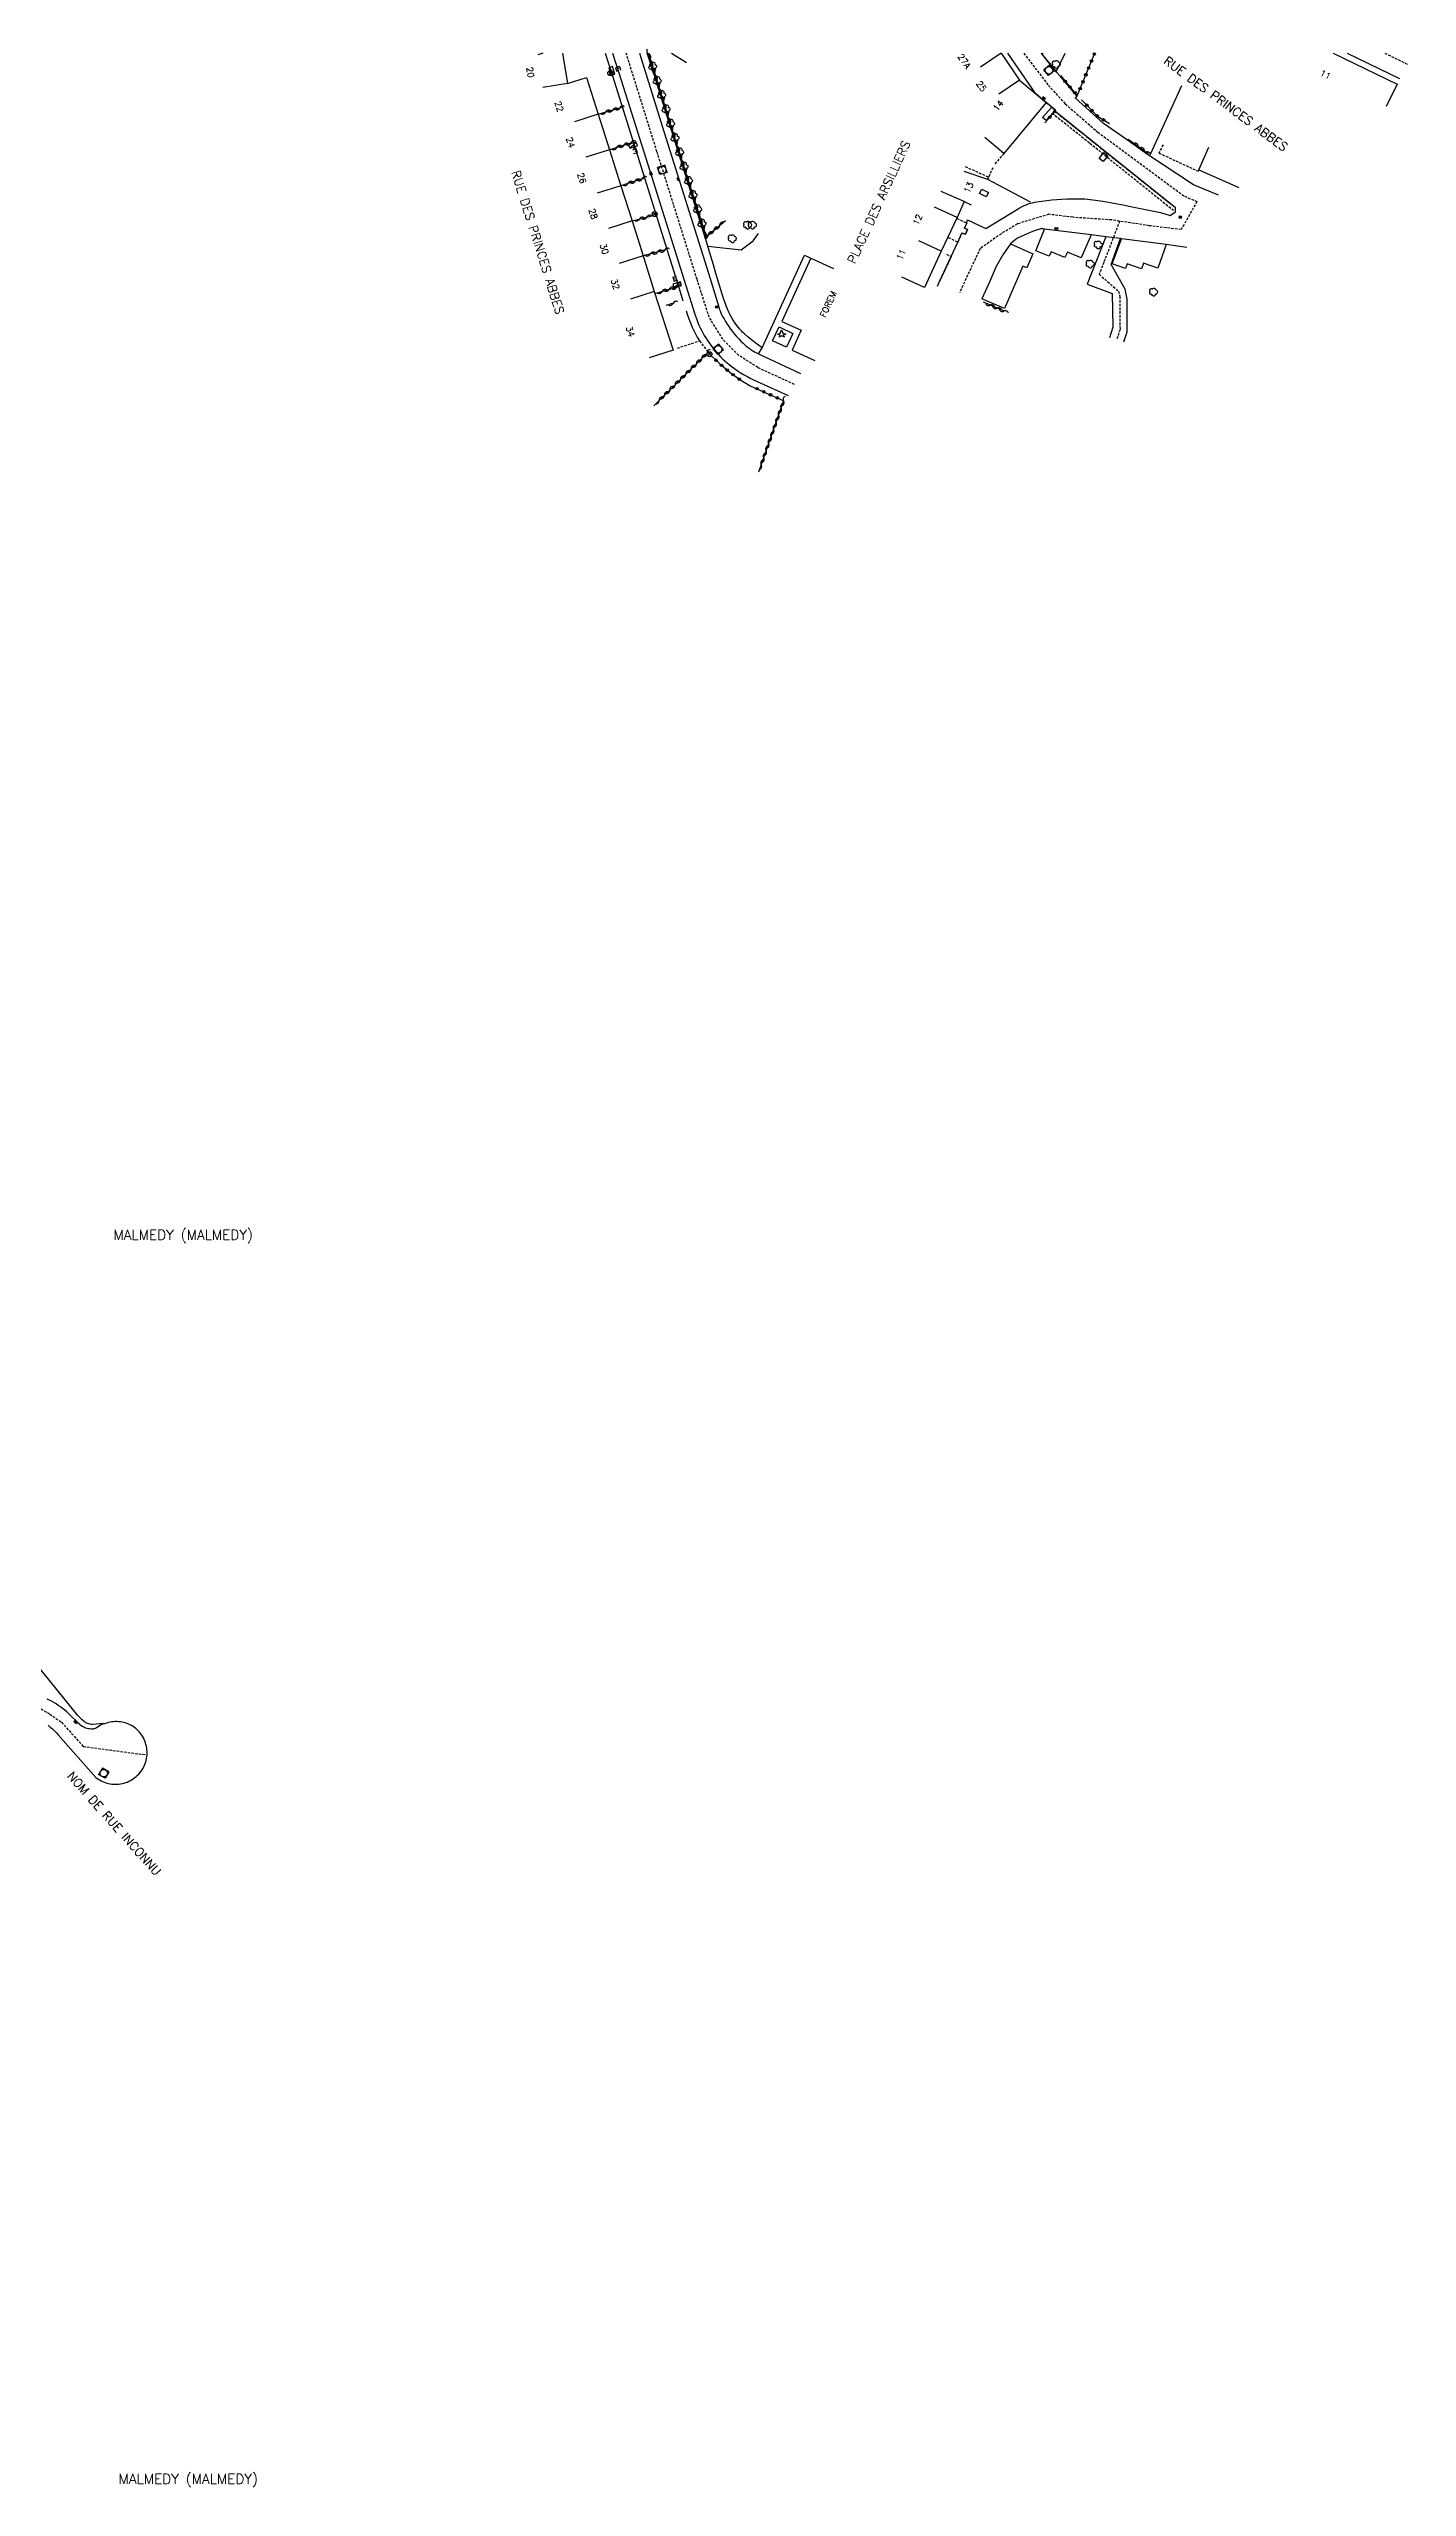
# Model space of a CAD drawing. Header units: millimetres. Extents: x 267000 to 267771, y 124261 to 125001.
# Drawn here: x 267498.8 to 267771, y 124512.2 to 125000.9 of the extents above; entities that cross this region are included whole.
import ezdxf
from ezdxf.enums import TextEntityAlignment as Align

# ---------------------------------------------------------------- set-up
doc = ezdxf.new("R2010")
doc.units = ezdxf.units.MM
doc.linetypes.add('DASHED', pattern=[0.75, 0.5, -0.25])
doc.layers.get('0').update_dxf_attribs({"linetype": 'CONTINUOUS'})
for name, color, linetype in [('W0001', 6, 'DASHED'), ('W0006', 2, 'CONTINUOUS'), ('W0008', 7, 'CONTINUOUS'), ('W0014', 7, 'CONTINUOUS'), ('W0017', 7, 'CONTINUOUS'), ('W0060', 7, 'DASHED'), ('W0061', 7, 'CONTINUOUS'), ('W0100', 7, 'CONTINUOUS'), ('W0103', 1, 'CONTINUOUS'), ('W0105', 7, 'CONTINUOUS'), ('W0112', 1, 'DASHED'), ('W0300', 7, 'CONTINUOUS'), ('W0302', 3, 'CONTINUOUS'), ('W0303', 7, 'CONTINUOUS'), ('W0310', 3, 'CONTINUOUS'), ('W0322', 7, 'CONTINUOUS'), ('W0400', 7, 'CONTINUOUS'), ('W0420', 7, 'CONTINUOUS'), ('W0430', 7, 'CONTINUOUS'), ('W0469', 7, 'CONTINUOUS'), ('W0856', 7, 'CONTINUOUS'), ('W0980', 7, 'CONTINUOUS'), ('W0984', 7, 'CONTINUOUS'), ('W0989', 7, 'CONTINUOUS'), ('W0991', 7, 'CONTINUOUS'), ('W1102', 7, 'CONTINUOUS'), ('W1336', 3, 'CONTINUOUS'), ('W1337', 1, 'CONTINUOUS'), ('W1338', 7, 'CONTINUOUS'), ('W1471', 7, 'CONTINUOUS')]:
    doc.layers.add(name, color=color, linetype=linetype)
doc.styles.get("Standard").update_dxf_attribs({"font": 'romans.shx', "width": 0.85})

# ---------------------------------------------------------------- blocks, each defined once
blk = doc.blocks.new('T420')
for p, q in [((0.75, 0.75), (-0.75, 0.75)), ((-0.75, 0.75), (-0.75, -0.75)), ((0.75, 0.75), (0.75, -0.75)), ((0.75, -0.75), (-0.75, -0.75))]:
    blk.add_line(p, q)
blk.add_ellipse((0, 0), major_axis=(-0.53, 0.53), ratio=1, start_param=3.926991, end_param=10.210176)
blk = doc.blocks.new('T400')
for p, q in [((-0.15, 0.3), (0.15, 0.3)), ((-0.15, -0.25), (-0.15, 0.3)), ((-0.15, 0.15), (0.15, 0.15)), ((-0.15, 0), (0.15, 0)), ((0.15, 0.3), (0.15, -0.25)), ((-0.15, -0.15), (0.15, -0.15)), ((-0.15, -0.25), (-0.15, -0.3)), ((-0.15, -0.3), (0.15, -0.3)), ((0.15, -0.3), (0.15, -0.25))]:
    blk.add_line(p, q)
blk = doc.blocks.new('T300')
for p, q in [((-0.8, 0.51), (-0.86, 0.34)), ((-0.86, 0.34), (-0.86, 0.17)), ((-0.86, 0.17), (-0.74, 0.06)), ((-0.69, 0.63), (-0.8, 0.51)), ((-0.8, -0.06), (-0.74, 0.06)), ((-0.74, 0.06), (-0.69, 0.11)), ((-0.57, 0.69), (-0.69, 0.63)), ((-0.46, 0.69), (-0.57, 0.69)), ((-0.29, 0.63), (-0.46, 0.69)), ((-0.29, 0.63), (-0.17, 0.74)), ((-0.23, 0.57), (-0.29, 0.63)), ((-0.17, 0.74), (-0.06, 0.8)), ((-0.06, 0.8), (0.06, 0.8)), ((0.06, 0.8), (0.23, 0.74)), ((0.23, 0.74), (0.34, 0.63)), ((0.34, 0.63), (0.4, 0.51)), ((0.46, 0.46), (0.34, 0.46)), ((0.4, 0.51), (0.4, 0.46)), ((0.57, 0.4), (0.46, 0.46)), ((0.57, 0.4), (0.69, 0.29)), ((0.69, 0.29), (0.74, 0.17)), ((0.74, 0.06), (0.69, -0.17)), ((0.74, 0.17), (0.74, 0.06)), ((-0.8, -0.17), (-0.8, -0.06)), ((-0.8, -0.23), (-0.8, -0.17)), ((-0.74, -0.34), (-0.8, -0.23)), ((-0.69, -0.4), (-0.74, -0.34)), ((-0.51, -0.46), (-0.69, -0.4)), ((-0.4, -0.46), (-0.51, -0.46)), ((-0.4, -0.46), (-0.34, -0.46)), ((-0.34, -0.46), (-0.34, -0.4)), ((-0.34, -0.51), (-0.34, -0.46)), ((-0.29, -0.63), (-0.34, -0.51)), ((-0.17, -0.74), (-0.29, -0.63)), ((-0.06, -0.8), (-0.17, -0.74)), ((0.06, -0.8), (-0.06, -0.8)), ((0.17, -0.74), (0.06, -0.8)), ((0.23, -0.69), (0.17, -0.74)), ((0.29, -0.46), (0.23, -0.46)), ((0.29, -0.63), (0.23, -0.69)), ((0.46, -0.4), (0.29, -0.46)), ((0.34, -0.51), (0.29, -0.63)), ((0.34, -0.51), (0.34, -0.46)), ((0.57, -0.34), (0.46, -0.4)), ((0.63, -0.29), (0.57, -0.34)), ((0.69, -0.17), (0.63, -0.29))]:
    blk.add_line(p, q)
blk = doc.blocks.new('T856')
for p, q in [((-0.125, 0), (0.125, 0)), ((0, 0.125), (0, -0.125))]:
    blk.add_line(p, q)
blk.add_ellipse((0, 0), major_axis=(-0.177, 0.177), ratio=1, start_param=3.9269908, end_param=10.2101761)
blk = doc.blocks.new('T1471')
at = {"color": 0, "linetype": 'Continuous', "flags": 128}
blk.add_lwpolyline([(-0.75, -0.5), (-0.75, 0.5), (0.75, 0.5), (0.75, -0.5), (-0.75, -0.5)], dxfattribs=at)
blk = doc.blocks.new('T469')
at = {"color": 0, "linetype": 'Continuous', "flags": 128}
for points in [[(-0.35, 0.35), (0.35, -0.35)], [(-0.35, -0.35), (0.35, 0.35)]]:
    blk.add_lwpolyline(points, dxfattribs=at)
at = {"color": 0, "linetype": 'Continuous'}
blk.add_circle((0, 0), 0.5, dxfattribs=at)
blk = doc.blocks.new('t430')
at = {"flags": 128}
for points in [[(0.8, 0.8), (-0.8, 0.8)], [(-0.8, 0.8), (-0.8, 0)], [(0.8, 0.8), (-0.8, 0)], [(-0.8, 0), (0.8, 0)], [(-0.4, 2.1), (0.4, 2.1)], [(-0.4, 2.1), (-0.4, 1.3)], [(-0.4, 1.7), (0, 1.7)], [(-0.4, 1.3), (0.4, 1.3)], [(0.8, 0), (0.8, 0.8)]]:
    blk.add_lwpolyline(points, dxfattribs=at)
blk = doc.blocks.new('T303')
for p, q in [((-0.77, 0), (-0.28, 0.21)), ((-0.28, -0.21), (-0.77, 0)), ((-0.28, 0.21), (0, 0.83)), ((0, 0.83), (0.28, 0.21)), ((0.28, 0.21), (0.83, 0)), ((0.83, 0), (0.28, -0.21)), ((-0.49, -0.63), (-0.28, -0.21)), ((0, -0.35), (-0.49, -0.63)), ((0.56, -0.63), (0, -0.35)), ((0.28, -0.21), (0.56, -0.63))]:
    blk.add_line(p, q)
blk = doc.blocks.new('t302o')
for p, q in [((-0.8, 0.51), (-0.86, 0.34)), ((-0.86, 0.34), (-0.86, 0.17)), ((-0.86, 0.17), (-0.74, 0.06)), ((-0.69, 0.63), (-0.8, 0.51)), ((-0.8, -0.06), (-0.74, 0.06)), ((-0.74, 0.06), (-0.69, 0.11)), ((-0.57, 0.69), (-0.69, 0.63)), ((-0.46, 0.69), (-0.57, 0.69)), ((-0.29, 0.63), (-0.46, 0.69)), ((-0.29, 0.63), (-0.17, 0.74)), ((-0.23, 0.57), (-0.29, 0.63)), ((-0.17, 0.74), (-0.06, 0.8)), ((-0.06, 0.8), (0.06, 0.8)), ((0.06, 0.8), (0.23, 0.74)), ((0.23, 0.74), (0.34, 0.63)), ((0.34, 0.63), (0.4, 0.51)), ((0.46, 0.46), (0.34, 0.46)), ((0.4, 0.51), (0.4, 0.46)), ((0.57, 0.4), (0.46, 0.46)), ((0.57, 0.4), (0.69, 0.29)), ((0.69, 0.29), (0.74, 0.17)), ((0.74, 0.06), (0.69, -0.17)), ((0.74, 0.17), (0.74, 0.06)), ((-0.8, -0.17), (-0.8, -0.06)), ((-0.8, -0.23), (-0.8, -0.17)), ((-0.74, -0.34), (-0.8, -0.23)), ((-0.69, -0.4), (-0.74, -0.34)), ((-0.51, -0.46), (-0.69, -0.4)), ((-0.4, -0.46), (-0.51, -0.46)), ((-0.4, -0.46), (-0.34, -0.46)), ((-0.34, -0.46), (-0.34, -0.4)), ((-0.34, -0.51), (-0.34, -0.46)), ((-0.29, -0.63), (-0.34, -0.51)), ((-0.17, -0.74), (-0.29, -0.63)), ((-0.06, -0.8), (-0.17, -0.74)), ((0.06, -0.8), (-0.06, -0.8)), ((0.17, -0.74), (0.06, -0.8)), ((0.23, -0.69), (0.17, -0.74)), ((0.29, -0.46), (0.23, -0.46)), ((0.29, -0.63), (0.23, -0.69)), ((0.46, -0.4), (0.29, -0.46)), ((0.34, -0.51), (0.29, -0.63)), ((0.34, -0.51), (0.34, -0.46)), ((0.57, -0.34), (0.46, -0.4)), ((0.63, -0.29), (0.57, -0.34)), ((0.69, -0.17), (0.63, -0.29))]:
    blk.add_line(p, q)
blk = doc.blocks.new('t310o')
at = {"color": 0, "linetype": 'Continuous'}
for centre, start, end in [((-0.5, 0.38), 216.8699, 323.1304), ((0.5, -0.37), 36.8699, 143.1303)]:
    blk.add_arc(centre, 0.625, start, end, dxfattribs=at)
blk = doc.blocks.new('t322o')
at = {"color": 0, "linetype": 'Continuous'}
for radius in [0.25, 0.15]:
    blk.add_circle((0, 0), radius, dxfattribs=at)

msp = doc.modelspace()

# ---------------------------------------------------------------- linework, layer by layer
at = {"layer": 'W0001'}
for points in [[(267648.21, 124933.61), (267640.89, 124936.97), (267637.01, 124939.48), (267633.87, 124942.66), (267631.15, 124947.06), (267628.71, 124954.67), (267620.68, 124980.25), (267614.5, 125000)], [(267694.19, 125000), (267699.11, 124993.54), (267702.49, 124989.82), (267709, 124984.17), (267726.39, 124971.32), (267728.89, 124970.26), (267725.73, 124964.63), (267719.32, 124965.42), (267711.82, 124966.57), (267704, 124967.1), (267699.2, 124967.7), (267692.91, 124965.79), (267689.69, 124963.82), (267685.47, 124960.85), (267683.55, 124956.85), (267681.34, 124952.03)], [(267766.52, 125000), (267771.03, 124997.81)], [(267497.26, 124668.24), (267499, 124667.17), (267501.35, 124665.53), (267505.71, 124660.68), (267518.49, 124658.99)]]:
    msp.add_lwpolyline(points, dxfattribs=at)
at = {"layer": 'W0006'}
for points in [[(267630.86, 124961.34), (267637.53, 124960.58), (267639.92, 124962.4), (267641, 124963.87)], [(267691.52, 124961.76), (267696, 124959.76), (267694.81, 124956.97), (267694.02, 124957.3), (267690.33, 124948.8), (267685.8, 124950.79)], [(267707.68, 124963.58), (267705.7, 124958.95), (267702.93, 124960.11), (267702.43, 124959.02), (267699.64, 124960.21), (267699.28, 124959.28), (267696.59, 124960.4), (267698.36, 124964.75)], [(267722.72, 124961.63), (267721.04, 124956.88), (267718.16, 124957.89), (267717.76, 124956.77), (267714.88, 124957.76), (267714.56, 124956.82), (267711.87, 124957.76), (267713.74, 124962.77)], [(267641.78, 124940.94), (267650.27, 124959.48)]]:
    msp.add_lwpolyline(points, dxfattribs=at)
at = {"layer": 'W0008'}
for points in [[(267611.79, 125000), (267613.09, 124995.82), (267619.23, 124976.39), (267626.43, 124953.43), (267628.25, 124947.69), (267628.44, 124947.13), (267628.64, 124946.59), (267628.85, 124946.05), (267629.08, 124945.51), (267629.33, 124944.98), (267629.59, 124944.46), (267629.86, 124943.95), (267630.15, 124943.44), (267630.45, 124942.95), (267630.77, 124942.44), (267631.11, 124941.94), (267631.46, 124941.46), (267631.83, 124940.98), (267632.21, 124940.51), (267632.6, 124940.06), (267633, 124939.61), (267633.41, 124939.17), (267633.84, 124938.75), (267634.29, 124938.33), (267634.75, 124937.92), (267635.23, 124937.52), (267635.72, 124937.15), (267636.22, 124936.78), (267636.73, 124936.43), (267637.38, 124936.02), (267638.03, 124935.63), (267638.7, 124935.25), (267639.37, 124934.89), (267640.05, 124934.55), (267640.74, 124934.22), (267646.98, 124931.38)], [(267617.19, 125000), (267622.14, 124984.11), (267631, 124955.92), (267633.04, 124949.13), (267633.16, 124948.74), (267633.31, 124948.36), (267633.46, 124947.99), (267633.63, 124947.62), (267633.82, 124947.25), (267634.12, 124946.73), (267634.43, 124946.21), (267634.75, 124945.7), (267635.09, 124945.2), (267635.44, 124944.71), (267635.82, 124944.21), (267636.22, 124943.71), (267636.64, 124943.23), (267637.06, 124942.76), (267637.5, 124942.3), (267637.96, 124941.86), (267638.43, 124941.43), (267638.77, 124941.14), (267639.12, 124940.86), (267639.48, 124940.6), (267639.86, 124940.36), (267640.24, 124940.13), (267640.64, 124939.91), (267641.04, 124939.72), (267649.43, 124935.83)], [(267676.88, 124953.28), (267677.28, 124954.21), (267679.66, 124959.23), (267680.94, 124962.12), (267681.8, 124963.94), (267682.48, 124963.7), (267682.9, 124964.64), (267682.28, 124964.93), (267682.74, 124965.94), (267682.91, 124966.61), (267686.61, 124964.85), (267693.05, 124968.81), (267693.43, 124969.04), (267693.83, 124969.25), (267694.23, 124969.44), (267694.65, 124969.61), (267695.07, 124969.77), (267695.5, 124969.9), (267695.93, 124970.02), (267696.37, 124970.12), (267696.81, 124970.2), (267697.81, 124970.34), (267698.82, 124970.47), (267699.82, 124970.57), (267700.83, 124970.66), (267701.84, 124970.73), (267702.85, 124970.77), (267703.86, 124970.8), (267704.88, 124970.81), (267705.89, 124970.8), (267706.43, 124970.78), (267706.97, 124970.75), (267707.5, 124970.7), (267708.04, 124970.63), (267708.58, 124970.56), (267710.05, 124970.32), (267711.52, 124970.06), (267712.99, 124969.79), (267714.46, 124969.51), (267715.92, 124969.21), (267721.56, 124968.03), (267723.52, 124967.48), (267724.58, 124968.18), (267724.59, 124969.01), (267707.83, 124982.43), (267700.33, 124988.43), (267700.51, 124988.59), (267699.8, 124989.19), (267698.69, 124990.1), (267696.59, 124991.86), (267690.97, 125000)], [(267733.19, 124971.52), (267728.2, 124973.62), (267718.99, 124979.71), (267714.95, 124982.57), (267710.16, 124985.91), (267704.47, 124991.05), (267704.91, 124991.36), (267701.64, 124995.22), (267700.68, 124996.27), (267698.32, 124999.19), (267697.84, 124999.79), (267697.66, 125000)], [(267758.97, 125000), (267769.47, 124994.89)], [(267726.88, 124961.08), (267722.72, 124961.63), (267713.74, 124962.77), (267713.59, 124962.82), (267710.64, 124963.2), (267707.68, 124963.58), (267698.36, 124964.75), (267698.07, 124964.79), (267697.9, 124964.8), (267697.74, 124964.8), (267697.57, 124964.77), (267697.41, 124964.73), (267696.76, 124964.53), (267696.12, 124964.3), (267695.48, 124964.06), (267694.85, 124963.8), (267694.25, 124963.54), (267693.66, 124963.26), (267693.08, 124962.97), (267692.87, 124962.85), (267692.67, 124962.71), (267692.47, 124962.56), (267691.52, 124961.76), (267690, 124959.59), (267688.64, 124957.26), (267687.43, 124954.46), (267685.8, 124950.79)], [(267498.67, 124664.92), (267499.1, 124664.56), (267499.52, 124664.19), (267499.92, 124663.8), (267500.31, 124663.4), (267500.69, 124662.99), (267508.24, 124654.49), (267508.52, 124654.27), (267508.82, 124654.08), (267509.12, 124653.9), (267509.43, 124653.74), (267509.75, 124653.59), (267510.08, 124653.47), (267510.41, 124653.36), (267510.75, 124653.27), (267511.1, 124653.2), (267511.45, 124653.15), (267511.8, 124653.12), (267512.15, 124653.1), (267512.5, 124653.11), (267512.85, 124653.14), (267513.2, 124653.19), (267513.54, 124653.25), (267513.88, 124653.34), (267514.22, 124653.44), (267514.55, 124653.56), (267514.87, 124653.7), (267515.19, 124653.86), (267515.49, 124654.04), (267515.78, 124654.23), (267516.07, 124654.44), (267516.34, 124654.66), (267516.6, 124654.9), (267516.84, 124655.15), (267517.07, 124655.42), (267517.29, 124655.7), (267517.49, 124655.99), (267517.68, 124656.3), (267517.84, 124656.61), (267517.99, 124656.93), (267518.12, 124657.26), (267518.23, 124657.6), (267518.33, 124657.94), (267518.4, 124658.29), (267518.45, 124658.64), (267518.49, 124658.99), (267518.5, 124659.35), (267518.49, 124659.7), (267518.47, 124660.05), (267518.42, 124660.41), (267518.36, 124660.75), (267518.27, 124661.1), (267518.17, 124661.44), (267518.05, 124661.77), (267517.91, 124662.09), (267517.75, 124662.41), (267517.57, 124662.72), (267517.38, 124663.02), (267517.18, 124663.29), (267516.96, 124663.55), (267516.73, 124663.81), (267516.48, 124664.04), (267516.23, 124664.27), (267515.96, 124664.48), (267515.68, 124664.67), (267515.38, 124664.85), (267515.08, 124665.01), (267514.77, 124665.16), (267514.46, 124665.28), (267514.13, 124665.39), (267513.81, 124665.48), (267513.47, 124665.56), (267513.14, 124665.61), (267512.8, 124665.65), (267512.45, 124665.67), (267512.11, 124665.66), (267511.77, 124665.64), (267511.43, 124665.6), (267511.1, 124665.55), (267510.77, 124665.47), (267510.44, 124665.37), (267510.12, 124665.26), (267509.8, 124665.13), (267509.67, 124665.27), (267508.37, 124664.41), (267508.23, 124664.33), (267508.08, 124664.27), (267507.92, 124664.22), (267507.76, 124664.19), (267507.6, 124664.18), (267507.32, 124664.18), (267507.04, 124664.2), (267506.76, 124664.24), (267506.49, 124664.3), (267506.22, 124664.37), (267506.03, 124664.44), (267505.85, 124664.52), (267505.67, 124664.61), (267505.5, 124664.71), (267505.25, 124664.9), (267505, 124665.1), (267504.75, 124665.31), (267504.52, 124665.53), (267503.18, 124666.88), (267502.79, 124667.25), (267502.4, 124667.61), (267501.99, 124667.96), (267501.57, 124668.29), (267501.14, 124668.61), (267500.7, 124668.92), (267500.25, 124669.21), (267499.79, 124669.49), (267499.36, 124669.73), (267498.92, 124669.95), (267498.48, 124670.16)]]:
    msp.add_lwpolyline(points, dxfattribs=at)
at = {"layer": 'W0014'}
for points in [[(267610.32, 125000), (267611.76, 124995.44), (267617.83, 124976.11), (267625.03, 124953.01), (267625.72, 124950.85)], [(267620.01, 124995.97), (267619.09, 124998.81), (267618.71, 125000)], [(267641.04, 124939.72), (267641.78, 124940.94), (267640.31, 124942.02), (267639.6, 124942.57), (267638.9, 124943.14), (267638.23, 124943.74), (267637.91, 124944.04), (267637.6, 124944.36), (267637.3, 124944.68), (267637.01, 124945.01), (267636.73, 124945.36), (267636.46, 124945.71), (267636.08, 124946.27), (267635.73, 124946.85), (267635.41, 124947.45), (267635.11, 124948.07), (267634.83, 124948.7), (267634.57, 124949.34), (267634.33, 124949.98), (267634.09, 124950.63), (267633.87, 124951.28), (267633.66, 124951.93), (267633.26, 124953.24), (267632.5, 124955.86), (267631.99, 124957.6), (267631.47, 124959.34), (267630.41, 124962.82), (267623.56, 124984.53), (267618.76, 125000)], [(267650.27, 124959.48), (267651.54, 124958.93)], [(267626.56, 124948.33), (267626.81, 124947.5), (267626.92, 124947.14), (267627.05, 124946.77), (267627.19, 124946.41), (267627.47, 124945.75), (267627.76, 124945.09), (267628.06, 124944.44), (267628.32, 124943.9), (267628.59, 124943.36), (267628.67, 124943.21), (267628.75, 124943.07), (267629.21, 124942.34)], [(267630.72, 124940.35), (267631.41, 124939.49)], [(267637.27, 124934.58), (267639.33, 124933.36)], [(267509.67, 124665.27), (267507.57, 124665.1), (267507.47, 124665.09), (267507.37, 124665.1), (267507.27, 124665.11), (267507.04, 124665.16), (267506.82, 124665.22), (267506.6, 124665.29), (267506.42, 124665.36), (267506.25, 124665.44), (267506.09, 124665.54), (267505.94, 124665.64), (267505.79, 124665.76), (267505.49, 124666.03), (267505.19, 124666.31), (267504.91, 124666.6), (267504.64, 124666.9), (267504.38, 124667.21), (267495.04, 124678.68)]]:
    msp.add_lwpolyline(points, dxfattribs=at)
msp.add_lwpolyline([(267645.15, 124945.15), (267647.91, 124943.84), (267646.65, 124941.1), (267643.84, 124942.33)], close=True, dxfattribs=at)
at = {"layer": 'W0017'}
for points in [[(267695.55, 124970.14), (267686.99, 124974.7), (267682.25, 124976.28)], [(267682.22, 124970.25), (267683.63, 124969.58), (267683.63, 124969.58)]]:
    msp.add_lwpolyline(points, dxfattribs=at)
at = {"layer": 'W0060'}
msp.add_lwpolyline([(267713.39, 124966.33), (267710.22, 124958.06), (267709.28, 124955.68), (267713.19, 124952.29), (267713.4, 124951.26), (267713.47, 124944.63), (267712.79, 124942.52)], dxfattribs=at)
at = {"layer": 'W0061'}
for points in [[(267710.64, 124963.2), (267706.89, 124953.72), (267711.91, 124951.85), (267712.05, 124945.08), (267711.36, 124942.93)], [(267714.23, 124942.12), (267714.89, 124944.18), (267714.89, 124950.68), (267714.47, 124952.73), (267711.67, 124957.65), (267713.59, 124962.82)]]:
    msp.add_lwpolyline(points, dxfattribs=at)
at = {"layer": 'W0100'}
for points in [[(267601.74, 125000), (267602.76, 124993.91), (267602.76, 124993.91), (267606.58, 124995.1), (267608.92, 124987.76), (267611.17, 124980.63), (267613.43, 124973.42), (267613.43, 124973.42), (267615.7, 124966.36), (267617.89, 124959.35), (267620.14, 124952.21), (267620.14, 124952.21), (267623.89, 124940.47)], [(267623.57, 125000), (267626.6, 124998.09)], [(267689.63, 125000), (267693.33, 124994.58), (267693.33, 124994.58), (267696.59, 124991.86), (267698.69, 124990.1), (267690.2, 124979.89)], [(267756.21, 125000), (267769.02, 124993.78)], [(267769.02, 124993.78), (267766.83, 124989.28)], [(267690.2, 124979.89), (267686.36, 124983.09)], [(267680.81, 124967.04), (267677.66, 124960.29), (267677.66, 124960.29), (267674.27, 124953.02), (267674.27, 124953.02)], [(267651.54, 124958.93), (267645.73, 124946.25), (267649.6, 124944.47), (267647.78, 124940.45)], [(267651.54, 124958.93), (267656.08, 124956.85)], [(267674.27, 124953.02), (267669.74, 124955.13)], [(267623.89, 124940.47), (267619.13, 124938.95)], [(267647.78, 124940.45), (267652.34, 124938.39)]]:
    msp.add_lwpolyline(points, dxfattribs=at)
at = {"layer": 'W0103'}
for points in [[(267697.66, 125000), (267697.84, 124999.79)], [(267697.84, 124999.79), (267698.09, 125000)], [(267729.26, 124976.58), (267731.27, 124981.16)], [(267729.26, 124976.58), (267737.28, 124973.06), (267737.28, 124973.06)], [(267682.22, 124970.25), (267677.64, 124972.26)], [(267682.22, 124970.25), (267680.81, 124967.04)]]:
    msp.add_lwpolyline(points, dxfattribs=at)
at = {"layer": 'W0105'}
for points in [[(267697.95, 124987.07), (267699.8, 124989.19)], [(267698.64, 124986.48), (267697.95, 124987.07)], [(267700.33, 124988.43), (267698.64, 124986.48)], [(267699.8, 124989.19), (267700.51, 124988.59), (267700.33, 124988.43)], [(267682.28, 124964.93), (267682.9, 124964.64), (267682.48, 124963.7), (267681.8, 124963.94)]]:
    msp.add_lwpolyline(points, dxfattribs=at)
at = {"layer": 'W0112'}
for points in [[(267698.32, 124999.19), (267700.68, 124996.27)], [(267698.69, 124990.1), (267699.8, 124989.19)], [(267699.92, 124987.95), (267707.44, 124981.93), (267724.19, 124968.51)], [(267700.33, 124988.43), (267707.83, 124982.43), (267724.59, 124969.01)], [(267722.1, 124981.65), (267721.27, 124979.97), (267729.15, 124976.33), (267729.26, 124976.58)], [(267687.95, 124977.04), (267686.99, 124974.7), (267687.09, 124975.17), (267682.44, 124977.22)], [(267690.2, 124979.89), (267688.36, 124977.77)], [(267680.77, 124966.91), (267682.74, 124965.94), (267682.28, 124964.93)], [(267681.8, 124963.94), (267680.94, 124962.12), (267679.09, 124963)], [(267678.71, 124959.7), (267679.66, 124959.23), (267677.28, 124954.21)], [(267625.72, 124950.85), (267625.91, 124950.22)], [(267624.76, 124940.88), (267629.21, 124942.34), (267630.72, 124940.35)]]:
    msp.add_lwpolyline(points, dxfattribs=at)
at = {"layer": 'W0302'}
msp.add_lwpolyline([(267618.97, 125000), (267623.75, 124984.59), (267630.6, 124962.88)], dxfattribs=at)
at = {"layer": 'W0310'}
for points in [[(267618.97, 125000), (267623.75, 124984.59), (267630.51, 124963.16), (267634.38, 124966.43)], [(267608.92, 124987.76), (267613.95, 124989.24)], [(267615.62, 124982.05), (267611.17, 124980.63)], [(267615.86, 124981.71), (267616.11, 124980.85)], [(267715.09, 124982.77), (267719.14, 124979.91)], [(267618.11, 124974.96), (267613.43, 124973.42)], [(267615.7, 124966.36), (267619.73, 124967.41)], [(267622.39, 124960.56), (267617.89, 124959.35)], [(267620.27, 124951.82), (267624.83, 124953.19)], [(267624.18, 124949.96), (267622.48, 124949.41)], [(267690.31, 124948.26), (267686.09, 124950.07)]]:
    msp.add_lwpolyline(points, dxfattribs=at)
at = {"layer": 'W0322'}
for points in [[(267701.52, 124995.5), (267704.91, 124991.47)], [(267698.4, 124986.01), (267700.43, 124988.3)], [(267705.76, 124990.64), (267709.01, 124987.32), (267711.39, 124985.87)], [(267631.41, 124939.49), (267633.26, 124937.73), (267635.26, 124936.04), (267637.27, 124934.58)], [(267639.33, 124933.36), (267646.12, 124930.33)]]:
    msp.add_lwpolyline(points, dxfattribs=at)
at = {"layer": 'W1102'}
for points in [[(267597.82, 125000), (267596.77, 124999.67)], [(267689.62, 125000), (267685.48, 124997.21)], [(267602.76, 124993.91), (267597.83, 124993.08)], [(267693.33, 124994.58), (267689.2, 124991.76)], [(267608.92, 124987.76), (267604.15, 124986.24)], [(267611.17, 124980.63), (267606.41, 124979.13)], [(267613.43, 124973.42), (267608.66, 124971.93)], [(267615.7, 124966.36), (267610.93, 124964.84)], [(267680.81, 124967.04), (267676.28, 124969.16)], [(267677.66, 124960.29), (267673.13, 124962.4)], [(267617.89, 124959.35), (267613.12, 124957.85)], [(267620.14, 124952.21), (267615.37, 124950.7)]]:
    msp.add_lwpolyline(points, dxfattribs=at)
at = {"layer": 'W1336'}
for points in [[(267620.03, 124929.35), (267630.72, 124939.87)], [(267641.07, 124916.1), (267646.05, 124930.25)]]:
    msp.add_lwpolyline(points, dxfattribs=at)
at = {"layer": 'W1337'}
for points in [[(267700.68, 124996.27), (267702.47, 125000)], [(267725.82, 124993.44), (267719.59, 124979.79)]]:
    msp.add_lwpolyline(points, dxfattribs=at)
at = {"layer": 'W1338'}
msp.add_lwpolyline([(267704.91, 124991.47), (267708.4, 125000)], dxfattribs=at)

# ---------------------------------------------------------------- block references
at = {"layer": 'W0300'}
for p in [(267700.73, 124997.71), (267635.82, 124962.81), (267638.86, 124965.5), (267639.84, 124965.52), (267709.14, 124961.55), (267707.52, 124957.73), (267720.23, 124952.09)]:
    msp.add_blockref('T300', p, dxfattribs=at)
at = {"layer": 'W0302'}
for p, rotation in [((267619.83, 124997.23), 287.2505964241463), ((267620.72, 124994.36), 287.2505964241463), ((267621.61, 124991.5), 287.2505964241463), ((267622.5, 124988.63), 287.2505964241463), ((267623.39, 124985.77), 287.2505964241463), ((267624.29, 124982.9), 287.5065809712113), ((267625.19, 124980.04), 287.5065809712113), ((267626.09, 124977.18), 287.5065809712113), ((267626.99, 124974.32), 287.5065809712113), ((267627.9, 124971.46), 287.5065809712113), ((267628.8, 124968.6), 287.5065809712113), ((267629.7, 124965.74), 287.5065809712113)]:
    msp.add_blockref('t302o', p, dxfattribs=dict(at, rotation=rotation))
at = {"layer": 'W0303'}
msp.add_blockref('T303', (267645.65, 124943.7), dxfattribs=at)
at = {"layer": 'W0310'}
for p, rotation in [((267619.02, 124999.84), 287.2505964241463), ((267619.46, 124998.41), 287.2505964241463), ((267619.91, 124996.98), 287.2505964241463), ((267620.35, 124995.54), 287.2505964241463), ((267620.8, 124994.11), 287.2505964241463), ((267621.24, 124992.68), 287.2505964241463), ((267621.69, 124991.25), 287.2505964241463), ((267622.13, 124989.81), 287.2505964241463), ((267610.36, 124988.18), 16.43808441455224), ((267611.8, 124988.6), 16.43808441455224), ((267613.23, 124989.03), 16.43808441455224), ((267622.58, 124988.38), 287.2505964241463), ((267623.02, 124986.95), 287.2505964241463), ((267623.47, 124985.52), 287.2505964241463), ((267612.6, 124981.09), 197.6100871162017), ((267614.03, 124981.54), 197.6100871162017), ((267615.46, 124982), 197.6100871162017), ((267623.91, 124984.08), 287.5065809711828), ((267624.36, 124982.65), 287.5065809711828), ((267624.82, 124981.22), 287.5065809711828), ((267716.32, 124981.9), 324.7373244901818), ((267717.54, 124981.04), 324.7373244901818), ((267625.27, 124979.79), 287.5065809711828), ((267625.72, 124978.36), 287.5065809711828), ((267626.17, 124976.93), 287.5065809711828), ((267626.62, 124975.5), 287.5065809711828), ((267718.77, 124980.17), 324.7373244901818), ((267614.86, 124973.89), 198.1987243635762), ((267616.28, 124974.36), 198.1987243635762), ((267617.71, 124974.83), 198.1987243635762), ((267627.07, 124974.07), 287.5065809711828), ((267627.52, 124972.64), 287.5065809711828), ((267627.97, 124971.21), 287.5065809711828), ((267617.15, 124966.74), 14.57008534955326), ((267618.6, 124967.12), 14.57008534955326), ((267628.43, 124969.78), 287.5065809711828), ((267628.88, 124968.35), 287.5065809711828), ((267629.33, 124966.92), 287.5065809711828), ((267629.78, 124965.49), 287.5065809711828), ((267630.23, 124964.06), 287.5065809711828), ((267630.94, 124963.53), 40.26051930138747), ((267632.09, 124964.5), 40.26051930138747), ((267633.23, 124965.46), 40.26051930138747), ((267619.33, 124959.74), 195.0558699892462), ((267620.78, 124960.13), 195.0558699892462), ((267622.23, 124960.52), 195.0558699892462), ((267621.7, 124952.25), 16.6354498451189), ((267623.14, 124952.68), 16.6354498451189), ((267624.58, 124953.11), 16.6354498451189), ((267623.9, 124949.87), 197.8356478806385), ((267687.47, 124949.48), 156.7488445502215), ((267688.84, 124948.89), 156.7488445502215), ((267690.22, 124948.29), 156.7488445502215)]:
    msp.add_blockref('t310o', p, dxfattribs=dict(at, rotation=rotation))
at = {"layer": 'W0322'}
for p, rotation in [((267702.48, 124994.35), 310.1444388495939), ((267703.45, 124993.2), 310.1444388495939), ((267704.42, 124992.06), 310.1444388495939), ((267699.39, 124987.13), 48.36509181877653), ((267700.39, 124988.26), 48.36509181877653), ((267706.81, 124989.56), 314.426852843251), ((267707.86, 124988.49), 314.426852843251), ((267708.91, 124987.42), 314.426852843251), ((267710.17, 124986.62), 328.7251056428993), ((267632.49, 124938.46), 316.4470220667159), ((267633.6, 124937.44), 319.7589562670601), ((267634.74, 124936.48), 319.7589562670601), ((267635.92, 124935.56), 324.1051315647782), ((267637.14, 124934.68), 324.1051315647782), ((267640.7, 124932.75), 335.9655201610175), ((267642.07, 124932.14), 335.9655201610175), ((267643.44, 124931.52), 335.9655201610175), ((267644.81, 124930.91), 335.9655201610175)]:
    msp.add_blockref('t322o', p, dxfattribs=dict(at, rotation=rotation))
at = {"layer": 'W0400'}
for p, rotation in [((267698.23, 124990.98), 230.0844025835844), ((267619.45, 124975.85), 197.4062329441405), ((267624.95, 124974.72), 197.4367477722028), ((267700.74, 124964.84), 82.85469622616941), ((267504.12, 124665.56), 44.93619387873417)]:
    msp.add_blockref('T400', p, dxfattribs=dict(at, rotation=rotation))
at = {"layer": 'W0420'}
for p, rotation in [((267699.24, 124996.55), 308.8784596092751), ((267621.75, 124976.59), 287.4062329441405), ((267632.96, 124940.64), 310.4922483184456), ((267509.8, 124655.33), 329.3643280232469)]:
    msp.add_blockref('T420', p, dxfattribs=dict(at, rotation=rotation))
at = {"layer": 'W0430'}
for p, rotation in [((267611.25, 124996.31), 287.4495835474335), ((267615.75, 124981.93), 197.6100871162017), ((267624.83, 124953.19), 16.6354498451189)]:
    msp.add_blockref('t430', p, dxfattribs=dict(at, rotation=rotation))
at = {"layer": 'W0469'}
for p in [(267611.32, 124995.99), (267620.21, 124967.76), (267620.21, 124967.75), (267631.19, 124939.67)]:
    msp.add_blockref('T469', p, dxfattribs=at)
at = {"layer": 'W0856'}
for p in [(267725.55, 124967.13), (267632.63, 124949.13)]:
    msp.add_blockref('T856', p, dxfattribs=at)
at = {"layer": 'W1336'}
for p, rotation in [((267627.51, 124936.71), 44.53684938431846), ((267628.58, 124937.76), 44.53684938431846), ((267629.65, 124938.81), 44.53684938431846), ((267630.72, 124939.87), 44.53684938431846), ((267622.17, 124931.45), 44.53684938431846), ((267623.24, 124932.5), 44.53684938431846), ((267624.3, 124933.55), 44.53684938431846), ((267625.37, 124934.61), 44.53684938431846), ((267626.44, 124935.66), 44.53684938431846), ((267621.1, 124930.4), 44.53684938431846), ((267645.05, 124927.42), 70.63752513151647), ((267645.55, 124928.84), 70.63752513151647), ((267646.05, 124930.25), 70.63752513151647), ((267643.06, 124921.76), 70.63752513151647), ((267643.56, 124923.18), 70.63752513151647), ((267644.06, 124924.59), 70.63752513151647), ((267644.55, 124926.01), 70.63752513151647), ((267641.57, 124917.52), 70.63752513151647), ((267642.07, 124918.93), 70.63752513151647), ((267642.56, 124920.35), 70.63752513151647)]:
    msp.add_blockref('t310o', p, dxfattribs=dict(at, rotation=rotation))
at = {"layer": 'W1338', "rotation": 67.73976070950985}
for p in [(267706.62, 124995.64), (267707.19, 124997.02), (267707.75, 124998.41), (267708.32, 124999.8), (267705.48, 124992.86), (267706.05, 124994.25)]:
    msp.add_blockref('t322o', p, dxfattribs=at)
at = {"layer": 'W1471'}
for p, rotation in [((267710.14, 124979.17), 231.3102623306376), ((267686.22, 124971.97), 151.9474402137021)]:
    msp.add_blockref('T1471', p, dxfattribs=dict(at, rotation=rotation))

# ---------------------------------------------------------------- texts
at = {"layer": 'W0980'}
for p in [(267511.77, 124763.21), (267512.78, 124513.91)]:
    msp.add_text('MALMEDY (MALMEDY)', height=2, dxfattribs=at).set_placement(p, align=Align.MIDDLE_LEFT)
at = {"layer": 'W0984'}
msp.add_text('FOREM', height=1.25, rotation=65.3962, dxfattribs=at).set_placement((267654.99, 124949.68), align=Align.MIDDLE_CENTER)
at = {"layer": 'W0989'}
for s, rotation, p in [('RUE DES PRINCES ABBES', 323.5467, (267722.58, 124998.78)), ('PLACE DES ARSILLIERS', 65.3497, (267659.56, 124957.99)), ('RUE DES PRINCES ABBES', 287.4231, (267592.31, 124976.45)), ('NOM DE RUE INCONNU', 311.593, (267503.02, 124655.24))]:
    msp.add_text(s, height=1.75, rotation=rotation, dxfattribs=at).set_placement(p, align=Align.MIDDLE_LEFT)
at = {"layer": 'W0991'}
for s, rotation, p in [('20', 279.553, (267595.29, 124996.15)), ('27A', 304.2949, (267682.26, 124998.4)), ('11', 334.09, (267754.65, 124995.7)), ('25', 304.2949, (267685.69, 124993.36)), ('22', 287.6508, (267601.07, 124989.32)), ('14', 50.232, (267689.06, 124989.48)), ('24', 287.5718, (267603.37, 124982.09)), ('26', 287.3853, (267605.62, 124974.93)), ('13', 64.9842, (267683.13, 124973.07)), ('28', 287.7784, (267607.89, 124967.79)), ('12', 64.9842, (267672.89, 124966.63)), ('30', 287.3437, (267610.11, 124960.76)), ('11', 65.0006, (267669.62, 124959.62)), ('32', 287.4994, (267612.33, 124953.68)), ('34', 287.749, (267615.34, 124944.22))]:
    msp.add_text(s, height=1.25, rotation=rotation, dxfattribs=at).set_placement(p, align=Align.MIDDLE_CENTER)

doc.saveas('drawing.dxf')
